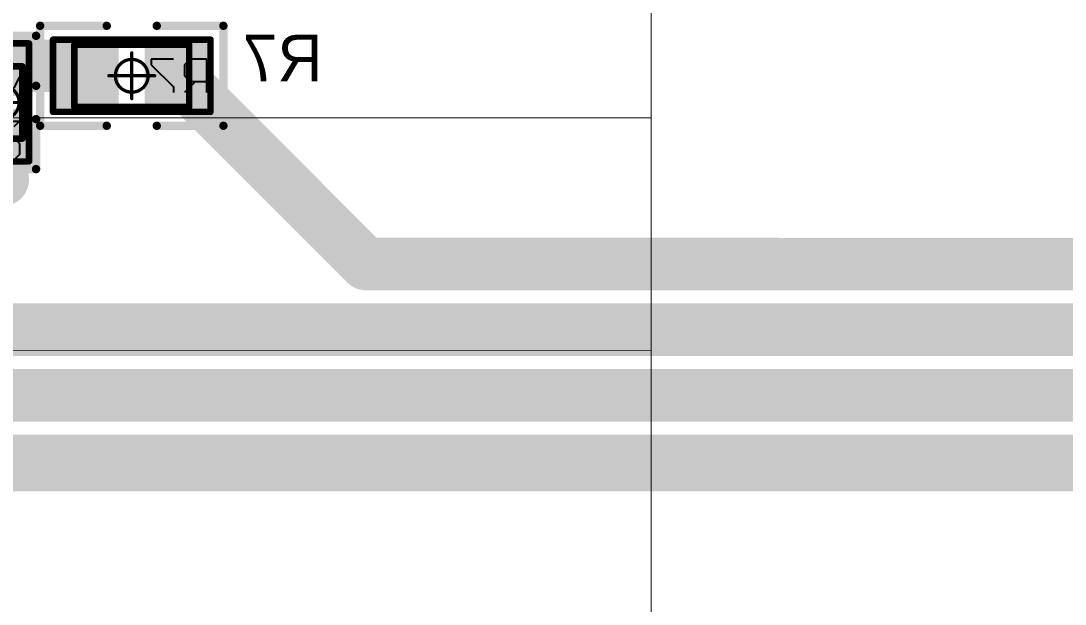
# Model space of a CAD drawing. Header units: millimetres. Extents: x 235 to 830, y 272 to 692.
# Drawn here: x 510.87 to 526.79, y 520.97 to 529.86 of the extents above; entities that cross this region are included whole.
import ezdxf

# ---------------------------------------------------------------- set-up
doc = ezdxf.new("R2010")
doc.units = ezdxf.units.MM
for name, color, linetype in [('BottomLayer', 5, 'Continuous'), ('BottomOverlay', 54, 'Continuous'), ('BottomPaste', 16, 'Continuous'), ('BottomSolder', 6, 'Continuous'), ('Mechanical1', 6, 'Continuous'), ('Mechanical13', 56, 'Continuous'), ('Mechanical15', 56, 'Continuous'), ('TopLayer', 1, 'Continuous')]:
    doc.layers.add(name, color=color, linetype=linetype)

# ---------------------------------------------------------------- blocks, each defined once
blk = doc.blocks.new('ANTENNA_NFC_60MMX30MM_B_1')
at = {"layer": 'BottomLayer', "const_width": 0.8}
for points in [[(15.494, -11.6), (23.97, -11.6)], [(-24.404, -12.6), (24.404, -12.6)], [(-24.838, -13.6), (24.838, -13.6)], [(-25.272, -14.6), (25.272, -14.6)]]:
    blk.add_lwpolyline(points, dxfattribs=at)
at = {"layer": 'BottomLayer', "const_width": 0.4}
blk.add_lwpolyline([(15.294, -11.6, 1), (15.694, -11.6, 1)], format="xyb", close=True, dxfattribs=at)
blk.add_lwpolyline([(15.294, -11.6, 1), (15.694, -11.6, 1)], format="xyb", close=True, dxfattribs=at)
at = {"layer": 'Mechanical1', "const_width": 0.127}
blk.add_lwpolyline([(-30, -15), (30, -15)], dxfattribs=at)
blk = doc.blocks.new('0603_B_21')
at = {"layer": 'BottomLayer'}
for points in [[(-1.1, 0.45), (-1.1, -0.45), (-0.3, 0.45), (-0.3, -0.45)], [(0.3, 0.45), (0.3, -0.45), (1.1, 0.45), (1.1, -0.45)]]:
    blk.add_solid(points, dxfattribs=at)
at = {"layer": 'BottomOverlay', "const_width": 0.127}
for points in [[(-1.397, 0.762), (-1.397, -0.762)], [(-0.381, 0.762), (-1.397, 0.762)], [(1.397, 0.762), (0.381, 0.762)], [(1.397, 0.762), (1.397, -0.762)], [(-0.381, -0.762), (-1.397, -0.762)], [(1.397, -0.762), (0.381, -0.762)]]:
    blk.add_lwpolyline(points, dxfattribs=at)
at = {"layer": 'BottomOverlay', "const_width": 0.0635}
for points in [[(-1.429, 0.762, 1), (-1.365, 0.762, 1)], [(-1.429, 0.762, 1), (-1.365, 0.762, 1)], [(-0.413, 0.762, 1), (-0.349, 0.762, 1)], [(0.349, 0.762, 1), (0.413, 0.762, 1)], [(1.365, 0.762, 1), (1.429, 0.762, 1)], [(1.365, 0.762, 1), (1.429, 0.762, 1)], [(-1.429, -0.762, 1), (-1.365, -0.762, 1)], [(-1.429, -0.762, 1), (-1.365, -0.762, 1)], [(-0.413, -0.762, 1), (-0.349, -0.762, 1)], [(0.349, -0.762, 1), (0.413, -0.762, 1)], [(1.365, -0.762, 1), (1.429, -0.762, 1)], [(1.365, -0.762, 1), (1.429, -0.762, 1)]]:
    blk.add_lwpolyline(points, format="xyb", close=True, dxfattribs=at)
at = {"layer": 'BottomPaste'}
for points in [[(-1.1, 0.45), (-1.1, -0.45), (-0.3, 0.45), (-0.3, -0.45)], [(0.3, 0.45), (0.3, -0.45), (1.1, 0.45), (1.1, -0.45)]]:
    blk.add_solid(points, dxfattribs=at)
at = {"layer": 'BottomSolder'}
for points in [[(-1.202, 0.552), (-1.202, -0.552), (-0.198, 0.552), (-0.198, -0.552)], [(0.198, 0.552), (0.198, -0.552), (1.202, 0.552), (1.202, -0.552)]]:
    blk.add_solid(points, dxfattribs=at)
at = {"layer": 'Mechanical1'}
for p, q in [((-1.143, 0.254), (-1.143, -0.254)), ((-0.974, 0.085), (-0.804, 0.254)), ((-0.635, 0.169), (-0.635, 0.254)), ((-0.297, -0.169), (-0.635, 0.169)), ((-0.889, 0.085), (-1.143, 0.085)), ((-0.804, 0), (-0.889, 0.085)), ((-0.804, -0.169), (-0.804, 0)), ((-1.143, -0.254), (-0.889, -0.254)), ((-0.889, -0.254), (-0.804, -0.169)), ((-0.635, -0.254), (-0.297, -0.254)), ((-0.297, -0.254), (-0.297, -0.169))]:
    blk.add_line(p, q, dxfattribs=at)
at = {"layer": 'Mechanical13', "const_width": 0.1}
for points in [[(0.875, 0.475), (-0.875, 0.475)], [(-0.875, 0.475), (-0.875, -0.475)], [(0.875, 0.475), (0.875, -0.475)], [(0.875, -0.475), (-0.875, -0.475)]]:
    blk.add_lwpolyline(points, dxfattribs=at)
at = {"layer": 'Mechanical13', "const_width": 0.05}
for points in [[(-0.9, 0.475, 1), (-0.85, 0.475, 1)], [(-0.9, 0.475, 1), (-0.85, 0.475, 1)], [(0.85, 0.475, 1), (0.9, 0.475, 1)], [(0.85, 0.475, 1), (0.9, 0.475, 1)], [(-0.9, -0.475, 1), (-0.85, -0.475, 1)], [(-0.9, -0.475, 1), (-0.85, -0.475, 1)], [(0.85, -0.475, 1), (0.9, -0.475, 1)], [(0.85, -0.475, 1), (0.9, -0.475, 1)]]:
    blk.add_lwpolyline(points, format="xyb", close=True, dxfattribs=at)
at = {"layer": 'Mechanical15'}
for points, const_width in [([(1.2, 0.55), (-1.2, 0.55)], 0.1), ([(-1.2, 0.55), (-1.2, -0.55)], 0.1), ([(1.2, 0.55), (1.2, -0.55)], 0.1), ([(0, 0.35), (0, -0.35)], 0.05), ([(0.35, 0), (-0.35, 0)], 0.05), ([(1.2, -0.55), (-1.2, -0.55)], 0.1)]:
    blk.add_lwpolyline(points, dxfattribs=dict(at, const_width=const_width))
for points, const_width in [([(-1.225, 0.55, 1), (-1.175, 0.55, 1)], 0.05), ([(-1.225, 0.55, 1), (-1.175, 0.55, 1)], 0.05), ([(1.175, 0.55, 1), (1.225, 0.55, 1)], 0.05), ([(1.175, 0.55, 1), (1.225, 0.55, 1)], 0.05), ([(-0.012, 0.35, 1), (0.012, 0.35, 1)], 0.025), ([(0.25, 0, 1), (-0.25, 0, 1)], 0.05), ([(-0.362, 0, 1), (-0.337, 0, 1)], 0.025), ([(-0.262, 0, 1), (-0.238, 0, 1)], 0.025), ([(0.238, 0, 1), (0.262, 0, 1)], 0.025), ([(0.337, 0, 1), (0.362, 0, 1)], 0.025), ([(-0.012, -0.35, 1), (0.012, -0.35, 1)], 0.025), ([(-1.225, -0.55, 1), (-1.175, -0.55, 1)], 0.05), ([(-1.225, -0.55, 1), (-1.175, -0.55, 1)], 0.05), ([(1.175, -0.55, 1), (1.225, -0.55, 1)], 0.05), ([(1.175, -0.55, 1), (1.225, -0.55, 1)], 0.05)]:
    blk.add_lwpolyline(points, format="xyb", close=True, dxfattribs=dict(at, const_width=const_width))
blk = doc.blocks.new('0402CAP_B_31')
at = {"layer": 'BottomLayer'}
for points in [[(-0.8, 0.3), (-0.8, -0.3), (-0.2, 0.3), (-0.2, -0.3)], [(0.2, 0.3), (0.2, -0.3), (0.8, 0.3), (0.8, -0.3)]]:
    blk.add_solid(points, dxfattribs=at)
at = {"layer": 'BottomOverlay', "const_width": 0.127}
for points in [[(-1.016, 0.508), (-0.254, 0.508)], [(-1.016, 0.508), (-1.016, -0.508)], [(0.254, 0.508), (1.016, 0.508)], [(1.016, 0.508), (1.016, -0.508)], [(-1.016, -0.508), (-0.254, -0.508)], [(0.254, -0.508), (1.016, -0.508)]]:
    blk.add_lwpolyline(points, dxfattribs=at)
at = {"layer": 'BottomOverlay', "const_width": 0.0635}
for points in [[(-1.048, 0.508, 1), (-0.984, 0.508, 1)], [(-1.048, 0.508, 1), (-0.984, 0.508, 1)], [(-0.286, 0.508, 1), (-0.222, 0.508, 1)], [(0.222, 0.508, 1), (0.286, 0.508, 1)], [(0.984, 0.508, 1), (1.048, 0.508, 1)], [(0.984, 0.508, 1), (1.048, 0.508, 1)], [(-1.048, -0.508, 1), (-0.984, -0.508, 1)], [(-1.048, -0.508, 1), (-0.984, -0.508, 1)], [(-0.286, -0.508, 1), (-0.222, -0.508, 1)], [(0.222, -0.508, 1), (0.286, -0.508, 1)], [(0.984, -0.508, 1), (1.048, -0.508, 1)], [(0.984, -0.508, 1), (1.048, -0.508, 1)]]:
    blk.add_lwpolyline(points, format="xyb", close=True, dxfattribs=at)
at = {"layer": 'BottomPaste'}
for points in [[(-0.8, 0.3), (-0.8, -0.3), (-0.2, 0.3), (-0.2, -0.3)], [(0.2, 0.3), (0.2, -0.3), (0.8, 0.3), (0.8, -0.3)]]:
    blk.add_solid(points, dxfattribs=at)
at = {"layer": 'BottomSolder'}
for points in [[(-0.902, 0.402), (-0.902, -0.402), (-0.098, 0.402), (-0.098, -0.402)], [(0.098, 0.402), (0.098, -0.402), (0.902, 0.402), (0.902, -0.402)]]:
    blk.add_solid(points, dxfattribs=at)
at = {"layer": 'Mechanical1'}
for p, q in [((-0.878, 0.169), (-0.793, 0.254)), ((-0.878, -0.169), (-0.878, 0.169)), ((-0.793, 0.254), (-0.624, 0.254)), ((-0.624, 0.254), (-0.539, 0.169)), ((-0.37, 0.254), (-0.201, 0.254)), ((-0.201, 0.254), (-0.286, 0.254)), ((-0.286, 0.254), (-0.286, -0.254)), ((0.053, 0.169), (0.138, 0.254)), ((0.053, 0), (0.053, 0.169)), ((0.138, 0.254), (0.307, 0.254)), ((0.307, 0.254), (0.392, 0.169)), ((0.392, 0.169), (0.392, 0.085)), ((0.222, -0.169), (0.053, 0)), ((0.307, 0), (0.053, 0)), ((0.392, 0.085), (0.307, 0)), ((-0.793, -0.254), (-0.878, -0.169)), ((-0.624, -0.254), (-0.793, -0.254)), ((-0.539, -0.169), (-0.624, -0.254)), ((-0.286, -0.254), (-0.37, -0.169)), ((0.392, -0.254), (0.222, -0.169))]:
    blk.add_line(p, q, dxfattribs=at)
at = {"layer": 'Mechanical13', "const_width": 0.1}
for points in [[(-0.55, 0.3), (-0.55, -0.3)], [(-0.55, 0.3), (0.55, 0.3)], [(0.55, 0.3), (0.55, -0.3)], [(-0.55, -0.3), (0.55, -0.3)]]:
    blk.add_lwpolyline(points, dxfattribs=at)
at = {"layer": 'Mechanical13', "const_width": 0.05}
for points in [[(-0.575, 0.3, 1), (-0.525, 0.3, 1)], [(-0.575, 0.3, 1), (-0.525, 0.3, 1)], [(0.525, 0.3, 1), (0.575, 0.3, 1)], [(0.525, 0.3, 1), (0.575, 0.3, 1)], [(-0.575, -0.3, 1), (-0.525, -0.3, 1)], [(-0.575, -0.3, 1), (-0.525, -0.3, 1)], [(0.525, -0.3, 1), (0.575, -0.3, 1)], [(0.525, -0.3, 1), (0.575, -0.3, 1)]]:
    blk.add_lwpolyline(points, format="xyb", close=True, dxfattribs=at)
at = {"layer": 'Mechanical15'}
for points, const_width in [([(-0.9, 0.4), (-0.9, -0.4)], 0.1), ([(-0.9, 0.4), (0.9, 0.4)], 0.1), ([(0, 0.35), (0, -0.35)], 0.05), ([(0.9, 0.4), (0.9, -0.4)], 0.1), ([(-0.35, 0), (0.35, 0)], 0.05), ([(-0.9, -0.4), (0.9, -0.4)], 0.1)]:
    blk.add_lwpolyline(points, dxfattribs=dict(at, const_width=const_width))
for points, const_width in [([(-0.925, 0.4, 1), (-0.875, 0.4, 1)], 0.05), ([(-0.925, 0.4, 1), (-0.875, 0.4, 1)], 0.05), ([(-0.012, 0.35, 1), (0.012, 0.35, 1)], 0.025), ([(0.875, 0.4, 1), (0.925, 0.4, 1)], 0.05), ([(0.875, 0.4, 1), (0.925, 0.4, 1)], 0.05), ([(0.25, 0, 1), (-0.25, 0, 1)], 0.05), ([(-0.362, 0, 1), (-0.337, 0, 1)], 0.025), ([(-0.262, 0, 1), (-0.238, 0, 1)], 0.025), ([(0.238, 0, 1), (0.262, 0, 1)], 0.025), ([(0.337, 0, 1), (0.362, 0, 1)], 0.025), ([(-0.925, -0.4, 1), (-0.875, -0.4, 1)], 0.05), ([(-0.925, -0.4, 1), (-0.875, -0.4, 1)], 0.05), ([(-0.012, -0.35, 1), (0.012, -0.35, 1)], 0.025), ([(0.875, -0.4, 1), (0.925, -0.4, 1)], 0.05), ([(0.875, -0.4, 1), (0.925, -0.4, 1)], 0.05)]:
    blk.add_lwpolyline(points, format="xyb", close=True, dxfattribs=dict(at, const_width=const_width))

msp = doc.modelspace()

# ---------------------------------------------------------------- linework, layer by layer
at = {"layer": 'BottomLayer', "const_width": 0.8}
for points in [[(508.272, 529.171), (511.679, 529.171)], [(511.705, 529.171), (511.807, 529.069)], [(511.807, 529.069), (511.857, 529.069)], [(511.857, 529.019), (511.857, 529.069)], [(513.257, 529.019), (516.127, 526.149)], [(516.127, 526.149), (522.125, 526.149)], [(522.125, 526.149), (522.405, 526.149)]]:
    msp.add_lwpolyline(points, dxfattribs=at)
at = {"layer": 'BottomLayer', "const_width": 0.4}
for points in [[(511.479, 529.171, 1), (511.879, 529.171, 1)], [(511.505, 529.171, 1), (511.905, 529.171, 1)], [(511.607, 529.069, 1), (512.007, 529.069, 1)], [(511.607, 529.069, 1), (512.007, 529.069, 1)], [(511.657, 529.069, 1), (512.057, 529.069, 1)], [(511.657, 529.069, 1), (512.057, 529.069, 1)], [(511.657, 529.019, 1), (512.057, 529.019, 1)], [(513.057, 529.019, 1), (513.457, 529.019, 1)], [(515.927, 526.149, 1), (516.327, 526.149, 1)], [(515.927, 526.149, 1), (516.327, 526.149, 1)], [(521.925, 526.149, 1), (522.325, 526.149, 1)], [(521.925, 526.149, 1), (522.325, 526.149, 1)], [(522.205, 526.149, 1), (522.605, 526.149, 1)]]:
    msp.add_lwpolyline(points, format="xyb", close=True, dxfattribs=at)
at = {"layer": 'Mechanical1', "const_width": 0.0127}
for points in [[(520.474, 520.74), (520.474, 586.24)], [(509.874, 528.377), (520.474, 528.377)], [(509.874, 524.834), (520.474, 524.834)]]:
    msp.add_lwpolyline(points, dxfattribs=at)
at = {"layer": 'Mechanical1', "const_width": 0.00635}
for points in [[(520.471, 528.377, 1), (520.477, 528.377, 1)], [(520.471, 524.834, 1), (520.477, 524.834, 1)]]:
    msp.add_lwpolyline(points, format="xyb", close=True, dxfattribs=at)
at = {"layer": 'TopLayer', "const_width": 0.8}
msp.add_lwpolyline([(510.104, 527.919), (510.59, 527.434)], dxfattribs=at)
at = {"layer": 'TopLayer', "const_width": 0.4}
msp.add_lwpolyline([(510.39, 527.434, 1), (510.79, 527.434, 1)], format="xyb", close=True, dxfattribs=at)

# ---------------------------------------------------------------- block references
msp.add_blockref('ANTENNA_NFC_60MMX30MM_B_1', (506.631, 537.748))
for name, p, rotation in [('0603_B_21', (512.557, 529.019), 180), ('0402CAP_B_31', (510.59, 528.612), 90)]:
    msp.add_blockref(name, p, dxfattribs=dict(rotation=rotation))

# ---------------------------------------------------------------- texts
at = {"layer": 'BottomOverlay', "text_generation_flag": 2}
msp.add_text('R7', height=0.7112, dxfattribs=at).set_placement((515.465, 528.934))

doc.saveas('drawing.dxf')
